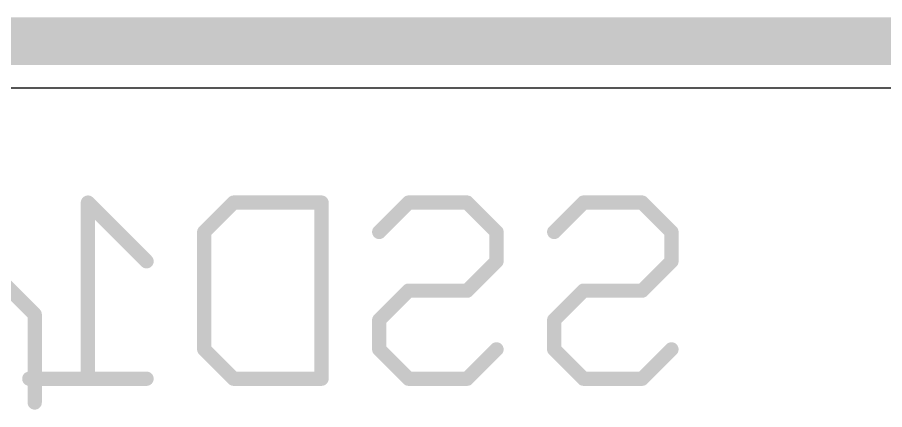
# Model space of a CAD drawing. Extents: x -0.1 to 35.7, y -1.1 to 35.9.
# Drawn here: x 24.912 to 29.55, y 33.782 to 35.877 of the extents above; entities that cross this region are included whole.
import ezdxf

# ---------------------------------------------------------------- set-up
doc = ezdxf.new("R2010")
doc.units = 0
for name, color, linetype in [('1', 12, 'CONTINUOUS'), ('20', 53, 'CONTINUOUS'), ('21', 40, 'CONTINUOUS'), ('22', 6, 'CONTINUOUS')]:
    doc.layers.add(name, color=color, linetype=linetype)

msp = doc.modelspace()

# ---------------------------------------------------------------- linework, layer by layer
at = {"layer": '1', "const_width": 0.254}
msp.add_lwpolyline([(0, 35.75), (35.56, 35.75)], dxfattribs=at)
at = {"layer": '20'}
msp.add_line((4, 35.5), (31, 35.5), dxfattribs=at)
at = {"layer": '21', "const_width": 0.0762}
for points in [[(24.8486, 34.4472), (25.0054, 34.2904)], [(25.0054, 34.2904), (25.0054, 33.8201)]]:
    msp.add_lwpolyline(points, dxfattribs=at)
at = {"layer": '21', "const_width": 0.0381}
for points in [[(25.0244, 34.2904, 1), (24.9863, 34.2904)], [(24.9919, 34.2769, 1), (25.0188, 34.3039)], [(24.9863, 33.8201, 1), (25.0244, 33.8201)]]:
    msp.add_lwpolyline(points, format="xyb", dxfattribs=at)
at = {"layer": '22', "const_width": 0.0762}
for points in [[(25.6033, 34.5742), (25.2898, 34.8877)], [(25.2898, 34.8877), (25.2898, 33.9471)], [(25.9118, 34.7309), (26.0686, 34.8877)], [(26.0686, 34.8877), (26.5389, 34.8877)], [(26.5389, 34.8877), (26.5389, 33.9471)], [(26.8473, 34.7309), (27.0041, 34.8877)], [(27.0041, 34.8877), (27.3176, 34.8877)], [(27.3176, 34.8877), (27.4744, 34.7309)], [(27.7828, 34.7309), (27.9396, 34.8877)], [(27.9396, 34.8877), (28.2531, 34.8877)], [(28.2531, 34.8877), (28.4099, 34.7309)], [(25.9118, 34.1039), (25.9118, 34.7309)], [(27.4744, 34.7309), (27.4744, 34.5742)], [(28.4099, 34.7309), (28.4099, 34.5742)], [(27.4744, 34.5742), (27.3176, 34.4174)], [(28.4099, 34.5742), (28.2531, 34.4174)], [(27.0041, 34.4174), (26.8473, 34.2606)], [(27.3176, 34.4174), (27.0041, 34.4174)], [(27.9396, 34.4174), (27.7828, 34.2606)], [(28.2531, 34.4174), (27.9396, 34.4174)], [(26.8473, 34.2606), (26.8473, 34.1039)], [(27.7828, 34.2606), (27.7828, 34.1039)], [(26.0686, 33.9471), (25.9118, 34.1039)], [(26.8473, 34.1039), (27.0041, 33.9471)], [(27.3176, 33.9471), (27.4744, 34.1039)], [(27.7828, 34.1039), (27.9396, 33.9471)], [(28.2531, 33.9471), (28.4099, 34.1039)], [(25.6033, 33.9471), (24.9763, 33.9471)], [(26.5389, 33.9471), (26.0686, 33.9471)], [(27.0041, 33.9471), (27.3176, 33.9471)], [(27.9396, 33.9471), (28.2531, 33.9471)]]:
    msp.add_lwpolyline(points, dxfattribs=at)
at = {"layer": '22', "const_width": 0.0381}
for points in [[(25.3033, 34.9012, 1), (25.2763, 34.8742)], [(25.3089, 34.8877, 1), (25.2708, 34.8877)], [(26.0686, 34.9068, 1), (26.0686, 34.8687)], [(26.082, 34.8742, 1), (26.0551, 34.9012)], [(26.5579, 34.8877, 1), (26.5198, 34.8877)], [(26.5389, 34.8687, 1), (26.5389, 34.9068)], [(27.0041, 34.9068, 1), (27.0041, 34.8687)], [(27.0176, 34.8742, 1), (26.9906, 34.9012)], [(27.3311, 34.9012, 1), (27.3041, 34.8742)], [(27.3176, 34.8687, 1), (27.3176, 34.9068)], [(27.9396, 34.9068, 1), (27.9396, 34.8687)], [(27.9531, 34.8742, 1), (27.9261, 34.9012)], [(28.2666, 34.9012, 1), (28.2397, 34.8742)], [(28.2531, 34.8687, 1), (28.2531, 34.9068)], [(25.9308, 34.7309, 1), (25.8927, 34.7309)], [(25.8983, 34.7444, 1), (25.9253, 34.7175)], [(26.8338, 34.7444, 1), (26.8608, 34.7175)], [(27.4934, 34.7309, 1), (27.4553, 34.7309)], [(27.4609, 34.7175, 1), (27.4879, 34.7444)], [(27.7694, 34.7444, 1), (27.7963, 34.7175)], [(28.429, 34.7309, 1), (28.3909, 34.7309)], [(28.3964, 34.7175, 1), (28.4234, 34.7444)], [(25.5899, 34.5607, 1), (25.6168, 34.5876)], [(27.4879, 34.5607, 1), (27.4609, 34.5876)], [(28.4234, 34.5607, 1), (28.3964, 34.5876)], [(27.4553, 34.5742, 1), (27.4934, 34.5742)], [(28.3909, 34.5742, 1), (28.429, 34.5742)], [(27.0041, 34.4365, 1), (27.0041, 34.3984)], [(27.0176, 34.4039, 1), (26.9906, 34.4309)], [(27.3176, 34.3984, 1), (27.3176, 34.4365)], [(27.9396, 34.4365, 1), (27.9396, 34.3984)], [(27.9531, 34.4039, 1), (27.9261, 34.4309)], [(28.2531, 34.3984, 1), (28.2531, 34.4365)], [(27.3041, 34.4309, 1), (27.3311, 34.4039)], [(28.2397, 34.4309, 1), (28.2666, 34.4039)], [(26.8664, 34.2606, 1), (26.8283, 34.2606)], [(26.8338, 34.2741, 1), (26.8608, 34.2472)], [(27.8019, 34.2606, 1), (27.7638, 34.2606)], [(27.7694, 34.2741, 1), (27.7963, 34.2472)], [(25.9253, 34.1173, 1), (25.8983, 34.0904)], [(26.8608, 34.1173, 1), (26.8338, 34.0904)], [(27.4879, 34.0904, 1), (27.4609, 34.1173)], [(27.7963, 34.1173, 1), (27.7694, 34.0904)], [(28.4234, 34.0904, 1), (28.3964, 34.1173)], [(25.8927, 34.1039, 1), (25.9308, 34.1039)], [(26.8283, 34.1039, 1), (26.8664, 34.1039)], [(27.7638, 34.1039, 1), (27.8019, 34.1039)], [(24.9763, 33.9661, 1), (24.9763, 33.928)], [(25.2708, 33.9471, 1), (25.3089, 33.9471)], [(25.6033, 33.928, 1), (25.6033, 33.9661)], [(26.0686, 33.9661, 1), (26.0686, 33.928)], [(26.0551, 33.9336, 1), (26.082, 33.9606)], [(26.5198, 33.9471, 1), (26.5579, 33.9471)], [(26.5389, 33.928, 1), (26.5389, 33.9661)], [(27.0041, 33.9661, 1), (27.0041, 33.928)], [(26.9906, 33.9336, 1), (27.0176, 33.9606)], [(27.3041, 33.9606, 1), (27.3311, 33.9336)], [(27.3176, 33.928, 1), (27.3176, 33.9661)], [(27.9396, 33.9661, 1), (27.9396, 33.928)], [(27.9261, 33.9336, 1), (27.9531, 33.9606)], [(28.2397, 33.9606, 1), (28.2666, 33.9336)], [(28.2531, 33.928, 1), (28.2531, 33.9661)]]:
    msp.add_lwpolyline(points, format="xyb", dxfattribs=at)

doc.saveas('drawing.dxf')
